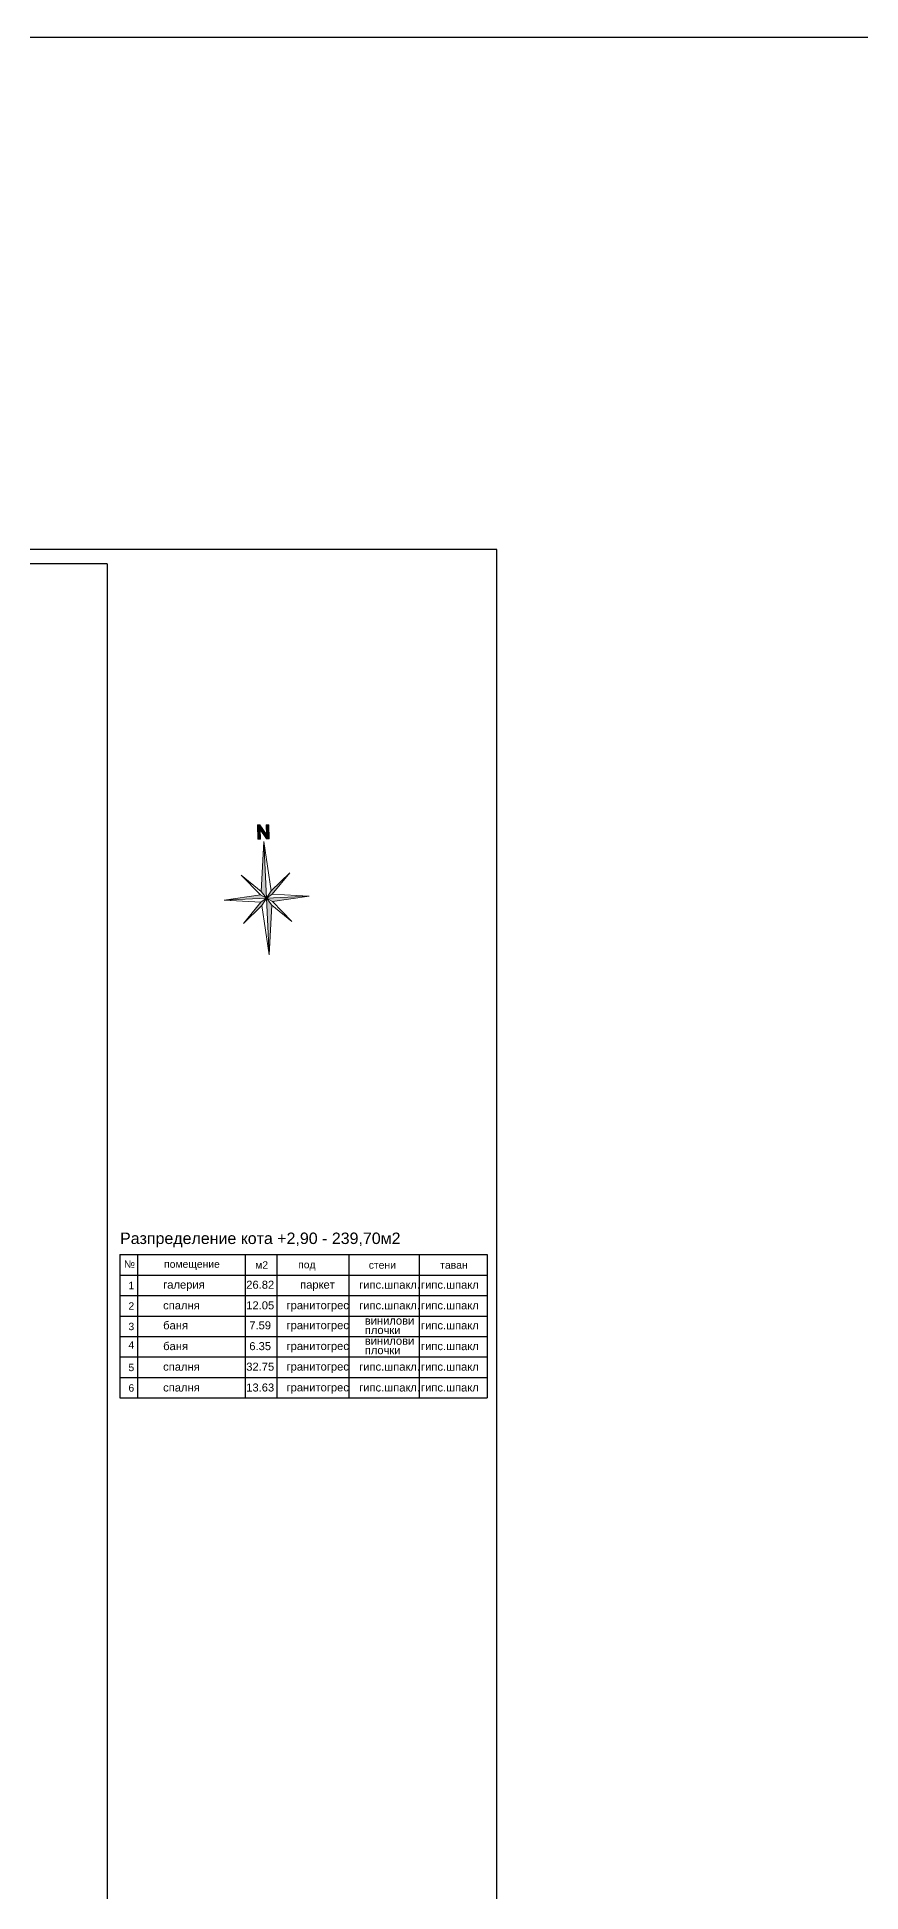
# Model space of a CAD drawing. Header units: centimetres. Extents: x 5906 to 32017, y -966 to 7982.
# Drawn here: x 23587 to 25028, y 4292 to 7537 of the extents above; entities that cross this region are included whole.
import ezdxf

# ---------------------------------------------------------------- set-up
doc = ezdxf.new("R2010")
doc.units = ezdxf.units.CM
doc.header["$MEASUREMENT"] = 0
doc.layers.add('ARCH', color=7, linetype='Continuous')
doc.layers.add('fill_Pen_No__21', color=7, linetype='Continuous', lineweight=13)
doc.layers.add('линии_Pen_No__21', color=7, linetype='Continuous', lineweight=13)
doc.styles.add('GENERATED_STYLE_2', font='arial.ttf')

msp = doc.modelspace()

# ---------------------------------------------------------------- hatches: boundary and pattern name
at = {"layer": 'fill_Pen_No__21', "linetype": 'Continuous', "lineweight": 30}
for points in [[(23987.71, 6141.187), (23976.809, 6158.282), (23972.226, 6158.282), (23972.226, 6133.506), (23976.809, 6133.506), (23976.809, 6150.477), (23987.71, 6133.506), (23992.294, 6133.506), (23992.294, 6158.282), (23987.71, 6158.282)], [(23979.121, 6042.125), (23988.351, 6030.147), (23983.812, 6129.144)], [(23988.351, 6030.147), (23998.327, 6037.053), (24028.85, 6074.538), (23996.446, 6042.919)], [(23988.351, 6030.147), (23977.661, 6036.106), (23914.104, 6026.744)], [(23988.351, 6030.147), (23978.251, 6023.236), (23947.852, 5985.756), (23980.256, 6017.376)], [(23988.351, 6030.147), (23998.917, 6024.184), (24062.598, 6033.552)], [(23988.351, 6030.147), (23992.89, 5931.151), (23997.581, 6018.17)]]:
    msp.add_hatch(color=7, dxfattribs=at).paths.add_polyline_path(points)

# ---------------------------------------------------------------- linework, layer by layer
msp.add_lwpolyline([(13027.15, 7536.77), (32016.754, 7536.77), (32016.754, 2653.713), (13027.15, 2653.713)], close=True)
at = {"layer": 'ARCH', "linetype": 'ByBlock'}
for p, q in [((24391.323, 6640.224), (20391.323, 6640.224)), ((24391.323, 3640.224), (24391.323, 6640.224)), ((23709.179, 6615.224), (20441.323, 6615.224)), ((23709.179, 6615.224), (23709.179, 3665.597)), ((23731.724, 5406.69), (24374.253, 5406.69)), ((23731.724, 5406.69), (23731.724, 5155.756)), ((23762.489, 5406.69), (23762.489, 5155.756)), ((23950.684, 5406.69), (23950.684, 5155.756)), ((24007.043, 5155.756), (24007.043, 5406.69)), ((24132.543, 5406.69), (24132.543, 5155.756)), ((24255.252, 5406.69), (24255.252, 5155.756)), ((24374.253, 5406.69), (24374.253, 5155.756)), ((23731.724, 5370.842), (24374.253, 5370.842)), ((23731.724, 5334.994), (24374.253, 5334.994)), ((23731.724, 5299.147), (24374.253, 5299.147)), ((23731.724, 5263.299), (24374.253, 5263.299)), ((23731.724, 5227.451), (24374.253, 5227.451)), ((23731.724, 5191.604), (24374.253, 5191.604)), ((23731.724, 5155.756), (24374.253, 5155.756))]:
    msp.add_line(p, q, dxfattribs=at)
at = {"layer": 'линии_Pen_No__21', "color": 7, "linetype": 'Continuous', "lineweight": 13}
for p, q in [((23976.808, 6158.396), (23972.226, 6158.282)), ((23972.846, 6133.514), (23972.226, 6158.282)), ((23977.428, 6133.629), (23972.846, 6133.514)), ((23976.808, 6158.396), (23988.134, 6141.58)), ((23988.326, 6133.902), (23977.003, 6150.595)), ((23977.003, 6150.595), (23977.428, 6133.629)), ((23992.287, 6158.784), (23987.706, 6158.669)), ((23988.134, 6141.58), (23987.706, 6158.669)), ((23992.908, 6134.017), (23988.326, 6133.902)), ((23992.287, 6158.784), (23992.908, 6134.017)), ((23983.812, 6129.144), (23979.121, 6042.125)), ((23988.351, 6030.147), (23983.812, 6129.144)), ((23996.446, 6042.919), (23983.812, 6129.144)), ((23979.121, 6042.125), (23943.96, 6070.646)), ((23943.96, 6070.646), (23977.661, 6036.106)), ((23996.446, 6042.919), (24028.85, 6074.538)), ((24028.85, 6074.538), (23998.327, 6037.053)), ((23979.121, 6042.125), (23988.351, 6030.148)), ((23988.351, 6030.147), (23996.446, 6042.919)), ((23998.327, 6037.053), (23988.351, 6030.147)), ((23998.327, 6037.053), (24062.598, 6033.551)), ((23977.661, 6036.106), (23914.104, 6026.744)), ((23914.104, 6026.743), (23988.351, 6030.147)), ((23978.251, 6023.236), (23914.104, 6026.743)), ((23978.251, 6023.236), (23947.852, 5985.756)), ((23980.256, 6017.376), (23947.852, 5985.756)), ((23977.661, 6036.106), (23988.351, 6030.148)), ((23988.351, 6030.147), (23978.251, 6023.236)), ((23980.256, 6017.375), (23988.351, 6030.147)), ((23992.89, 5931.151), (23980.256, 6017.375)), ((23988.351, 6030.147), (24062.598, 6033.551)), ((23988.351, 6030.148), (23998.917, 6024.184)), ((23988.351, 6030.148), (23997.581, 6018.17)), ((23988.351, 6030.147), (23992.89, 5931.151)), ((23997.581, 6018.17), (23992.89, 5931.151)), ((24032.742, 5989.649), (23997.581, 6018.17)), ((24062.598, 6033.552), (23998.917, 6024.184)), ((23998.917, 6024.184), (24032.742, 5989.649))]:
    msp.add_line(p, q, dxfattribs=at)

# ---------------------------------------------------------------- texts
at = {"layer": 'ARCH', "linetype": 'ByBlock', "attachment_point": 4, "style": 'GENERATED_STYLE_2'}
for s, insert, char_height in [('\\A1;{\\pql;\\fArial|b0|i0|c0|p0;\\W1.000000;Разпределение кота +2,90 -\\fArial|b0|i0|c0|p0;\\W1.000000; 239,70м2\\fArial|b0|i0|c0|p0;\\W1.000000; }', (23731.963, 5432.085), 20), ('\\A1;{\\pql;\\fArial|b0|i0|c0|p0;\\W1.000000;№}', (23738.687, 5390.117), 12.96), ('\\A1;{\\pql;\\fArial|b0|i0|c0|p0;\\W1.000000;помещение}', (23809.006, 5388.089), 12.96), ('\\A1;{\\pql;\\fArial|b0|i0|c0|p0;\\W1.000000;м2}', (23968.448, 5388.407), 12.96), ('\\A1;{\\pql;\\fArial|b0|i0|c0|p0;\\W1.000000;под}', (24043.551, 5387.101), 12.96), ('\\A1;{\\pql;\\fArial|b0|i0|c0|p0;\\W1.000000;стени}', (24167.113, 5388.303), 12.96), ('\\A1;{\\pql;\\fArial|b0|i0|c0|p0;\\W1.000000;таван}', (24292.177, 5388.303), 12.96), ('\\A1;{\\pql;\\fArial|b0|i0|c0|p0;\\W1.000000;1}', (23746.662, 5352.56), 12.96), ('\\A1;{\\pql;\\fArial|b0|i0|c0|p0;\\W1.000000;галерия}', (23807.332, 5351.985), 14), ('\\A1;{\\pql;\\fArial|b0|i0|c0|p0;\\W1.000000;26.82}', (23952.729, 5353.776), 14), ('\\A1;{\\pql;\\fArial|b0|i0|c0|p0;\\W1.000000;паркет}', (24047.047, 5351.985), 14), ('\\A1;{\\pql;\\fArial|b0|i0|c0|p0;\\W1.000000;гипс.шпакл.}', (24150.368, 5353.781), 14), ('\\A1;{\\pql;\\fArial|b0|i0|c0|p0;\\W1.000000;гипс.шпакл}', (24258.597, 5353.781), 14), ('\\A1;{\\pql;\\fArial|b0|i0|c0|p0;\\W1.000000;2}', (23746.662, 5316.712), 12.96), ('\\A1;{\\pql;\\fArial|b0|i0|c0|p0;\\W1.000000;12.05}', (23952.729, 5317.686), 14), ('\\A1;{\\pql;\\fArial|b0|i0|c0|p0;\\W1.000000;спалня}', (23807.332, 5317.69), 14), ('\\A1;{\\pql;\\fArial|b0|i0|c0|p0;\\W1.000000;баня}', (23807.332, 5282.794), 14), ('\\A1;{\\pql;\\fArial|b0|i0|c0|p0;\\W1.000000;7.5\\fArial|b0|i0|c0|p0;\\W1.000000;9}', (23958.068, 5282.753), 14), ('\\A1;{\\pql;\\fArial|b0|i0|c0|p0;\\W1.000000;гранитогрес}', (24023.272, 5315.895), 14), ('\\A1;{\\pql;\\fArial|b0|i0|c0|p0;\\W1.000000;гипс.шпакл.}', (24150.368, 5317.691), 14), ('\\A1;{\\pql;\\fArial|b0|i0|c0|p0;\\W1.000000;гипс.шпакл}', (24258.597, 5317.691), 14), ('\\A1;{\\pql;\\fArial|b0|i0|c0|p0;\\W1.000000;3}', (23746.662, 5280.752), 12.96), ('\\A1;{\\pql;\\fArial|b0|i0|c0|p0;\\W1.000000;гранитогрес}', (24023.272, 5280.963), 14), ('\\A1;{\\pql;\\fArial|b0|i0|c0|p0;\\W1.000000;гипс.шпакл}', (24258.597, 5282.758), 14), ('\\A1;{\\pql;\\fArial|b0|i0|c0|p0;\\W1.000000;4}', (23746.662, 5248.493), 12.96), ('\\A1;{\\pql;\\fArial|b0|i0|c0|p0;\\W1.000000;баня}', (23807.332, 5246.365), 14), ('\\A1;{\\pql;\\fArial|b0|i0|c0|p0;\\W1.000000;6.35}', (23958.068, 5246.319), 14), ('\\A1;{\\pql;\\fArial|b0|i0|c0|p0;\\W1.000000;гранитогрес}', (24023.272, 5244.533), 14), ('\\A1;{\\pql;\\fArial|b0|i0|c0|p0;\\W1.000000;гипс.шпакл}', (24258.597, 5246.329), 14), ('\\A1;{\\pql;\\fArial|b0|i0|c0|p0;\\W1.000000;5}', (23746.662, 5209.061), 12.96), ('\\A1;{\\pql;\\fArial|b0|i0|c0|p0;\\W1.000000;спалня}', (23807.332, 5210.398), 14), ('\\A1;{\\pql;\\fArial|b0|i0|c0|p0;\\W1.000000;32.75}', (23952.729, 5210.389), 14), ('\\A1;{\\pql;\\fArial|b0|i0|c0|p0;\\W1.000000;гранитогрес}', (24023.272, 5208.603), 14), ('\\A1;{\\pql;\\fArial|b0|i0|c0|p0;\\W1.000000;гипс.шпакл.}', (24150.368, 5210.398), 14), ('\\A1;{\\pql;\\fArial|b0|i0|c0|p0;\\W1.000000;гипс.шпакл}', (24258.597, 5210.398), 14), ('\\A1;{\\pql;\\fArial|b0|i0|c0|p0;\\W1.000000;6}', (23746.662, 5173.213), 12.96), ('\\A1;{\\pql;\\fArial|b0|i0|c0|p0;\\W1.000000;спалня}', (23807.332, 5173.969), 14), ('\\A1;{\\pql;\\fArial|b0|i0|c0|p0;\\W1.000000;13.63}', (23952.729, 5173.959), 14), ('\\A1;{\\pql;\\fArial|b0|i0|c0|p0;\\W1.000000;гранитогрес}', (24023.272, 5172.173), 14), ('\\A1;{\\pql;\\fArial|b0|i0|c0|p0;\\W1.000000;гипс.шпакл.}', (24150.368, 5173.969), 14), ('\\A1;{\\pql;\\fArial|b0|i0|c0|p0;\\W1.000000;гипс.шпакл}', (24258.597, 5173.969), 14)]:
    msp.add_mtext(s, dxfattribs=dict(at, insert=insert, char_height=char_height))
at = {"layer": 'ARCH', "linetype": 'ByBlock', "char_height": 14, "attachment_point": 4, "line_spacing_factor": 0.707173, "style": 'GENERATED_STYLE_2'}
for insert in [(24160.147, 5282.768), (24160.147, 5247.442)]:
    msp.add_mtext('\\A1;{\\pql;\\fArial|b0|i0|c0|p0;\\W1.000000;винилови\\P\\pql;\\fArial|b0|i0|c0|p0;\\W1.000000;плочки}', dxfattribs=dict(at, insert=insert))

doc.saveas('drawing.dxf')
